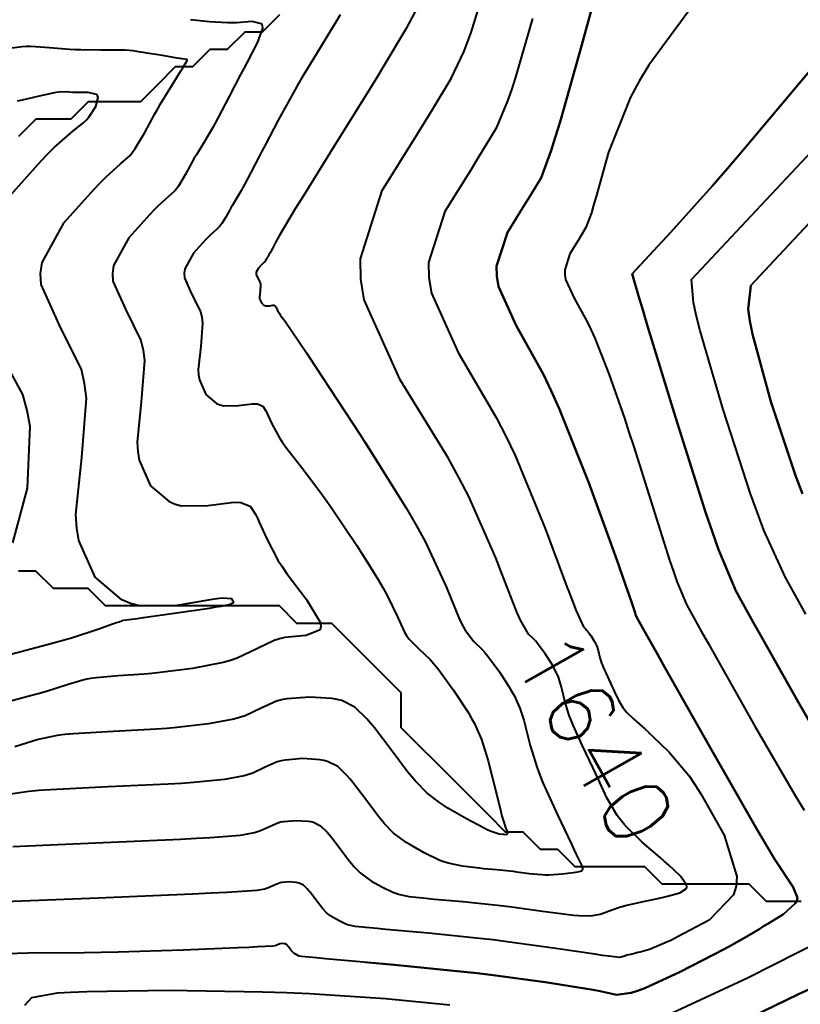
# Model space of a CAD drawing. Header units: metres. Extents: x 837475 to 838479, y 1189012 to 1191015.
# Drawn here: x 837805.1 to 837849.9, y 1190818 to 1190874.6 of the extents above; entities that cross this region are included whole.
import ezdxf

# ---------------------------------------------------------------- set-up
doc = ezdxf.new("R2010")
doc.units = ezdxf.units.M
doc.header["$LTSCALE"] = 0.3
for name, color, linetype in [('COTAS 10', 1, 'Continuous'), ('COTAS INT', 252, 'Continuous'), ('DRENAJE', 5, 'Continuous')]:
    doc.layers.add(name, color=color, linetype=linetype)
doc.styles.get("Standard").update_dxf_attribs({"font": 'simplex.shx'})

msp = doc.modelspace()

# ---------------------------------------------------------------- linework, layer by layer
at = {"layer": 'COTAS 10'}
for points in [[(837804.686, 1190827.035), (837805.54, 1190827.081), (837809.87, 1190827.271), (837814.311, 1190827.463), (837815.235, 1190827.511), (837816.025, 1190827.555), (837817.774, 1190827.697), (837818.565, 1190827.85), (837818.751, 1190827.902), (837818.922, 1190827.958), (837819.424, 1190828.195), (837819.907, 1190828.41), (837820.067, 1190828.452), (837820.239, 1190828.486), (837820.953, 1190828.544), (837821.651, 1190828.5), (837821.812, 1190828.469), (837821.959, 1190828.431), (837822.372, 1190828.224), (837822.742, 1190827.861), (837822.862, 1190827.724), (837822.989, 1190827.571), (837823.509, 1190826.884), (837824.029, 1190826.194), (837824.156, 1190826.038), (837824.275, 1190825.898), (837824.642, 1190825.521), (837825.026, 1190825.229), (837825.155, 1190825.142), (837825.294, 1190825.053), (837825.88, 1190824.712), (837826.515, 1190824.412), (837826.684, 1190824.349), (837826.851, 1190824.294), (837827.433, 1190824.17), (837828.253, 1190824.083), (837828.57, 1190824.052), (837828.925, 1190824.018), (837830.535, 1190823.872), (837832.373, 1190823.687), (837832.873, 1190823.63), (837833.369, 1190823.569), (837835.128, 1190823.325), (837836.608, 1190823.124), (837836.928, 1190823.089), (837837.209, 1190823.065), (837837.899, 1190823.052), (837838.327, 1190823.127), (837838.443, 1190823.156), (837838.558, 1190823.189), (837838.961, 1190823.342), (837839.49, 1190823.529), (837839.684, 1190823.583), (837839.898, 1190823.64), (837840.841, 1190823.855), (837841.829, 1190824.071), (837842.071, 1190824.127), (837842.299, 1190824.183), (837843.011, 1190824.372), (837843.396, 1190824.629), (837843.418, 1190824.727), (837843.404, 1190824.837), (837843.051, 1190825.333), (837842.355, 1190825.982), (837842.125, 1190826.189), (837841.879, 1190826.408), (837840.856, 1190827.294), (837839.857, 1190828.271), (837839.626, 1190828.546), (837839.414, 1190828.824), (837838.815, 1190829.844), (837838.315, 1190830.932), (837838.166, 1190831.252), (837838.012, 1190831.58), (837837.418, 1190832.833), (837836.883, 1190834.022), (837836.767, 1190834.309), (837836.664, 1190834.578), (837836.409, 1190835.4), (837836.251, 1190836.039), (837836.209, 1190836.193), (837836.169, 1190836.337), (837836.033, 1190836.775), (837835.837, 1190837.208), (837835.76, 1190837.35), (837835.672, 1190837.5), (837835.271, 1190838.119), (837834.839, 1190838.707), (837834.733, 1190838.837), (837834.632, 1190838.953), (837834.314, 1190839.255), (837833.857, 1190840.054), (837833.668, 1190840.484), (837833.453, 1190841.004), (837832.792, 1190842.738), (837832.449, 1190843.635), (837830.887, 1190847.164), (837830.319, 1190848.25), (837829.692, 1190849.384), (837826.94, 1190853.873), (837824.876, 1190858.462), (837824.683, 1190859.659), (837824.655, 1190860.824), (837825.917, 1190864.763), (837827.943, 1190868.02), (837828.394, 1190868.755), (837828.799, 1190869.417), (837829.867, 1190871.204), (837830.615, 1190872.765), (837830.818, 1190873.284), (837831.02, 1190873.84), (837831.733, 1190876.163)], [(837824.92346, 1190825.30697), (837825.026, 1190825.229), (837825.155, 1190825.142), (837825.294, 1190825.053), (837825.88, 1190824.712), (837826.515, 1190824.412), (837826.684, 1190824.349), (837826.851, 1190824.294), (837827.433, 1190824.17), (837828.253, 1190824.083), (837828.57, 1190824.052), (837828.925, 1190824.018), (837830.535, 1190823.872), (837832.373, 1190823.687), (837832.873, 1190823.63), (837833.369, 1190823.569), (837835.128, 1190823.325), (837836.608, 1190823.124), (837836.928, 1190823.089), (837837.209, 1190823.065), (837837.899, 1190823.052), (837838.327, 1190823.127), (837838.443, 1190823.156), (837838.558, 1190823.189), (837838.961, 1190823.342), (837839.49, 1190823.529), (837839.684, 1190823.583), (837839.898, 1190823.64), (837840.841, 1190823.855), (837841.829, 1190824.071), (837842.071, 1190824.127), (837842.299, 1190824.183), (837843.011, 1190824.372), (837843.396, 1190824.629), (837843.418, 1190824.727), (837843.404, 1190824.837), (837843.051, 1190825.333), (837842.355, 1190825.982), (837842.125, 1190826.189), (837841.879, 1190826.408), (837840.856, 1190827.294), (837839.857, 1190828.271), (837839.626, 1190828.546), (837839.414, 1190828.824), (837838.815, 1190829.844), (837838.315, 1190830.932), (837838.166, 1190831.252), (837838.012, 1190831.58), (837837.418, 1190832.833), (837836.883, 1190834.022), (837836.767, 1190834.309), (837836.664, 1190834.578), (837836.409, 1190835.4), (837836.251, 1190836.039), (837836.209, 1190836.193), (837836.169, 1190836.337), (837836.033, 1190836.775), (837835.837, 1190837.208), (837835.76, 1190837.35), (837835.672, 1190837.5), (837835.271, 1190838.119), (837834.839, 1190838.707), (837834.733, 1190838.837), (837834.632, 1190838.953), (837834.314, 1190839.255), (837833.857, 1190840.054), (837833.668, 1190840.484), (837833.453, 1190841.004), (837832.792, 1190842.738), (837832.449, 1190843.635), (837830.887, 1190847.164), (837830.319, 1190848.25), (837829.692, 1190849.384), (837826.94, 1190853.873), (837824.876, 1190858.462), (837824.683, 1190859.659), (837824.655, 1190860.824), (837825.917, 1190864.763), (837827.943, 1190868.02), (837828.394, 1190868.755), (837828.799, 1190869.417), (837829.867, 1190871.204), (837830.615, 1190872.765), (837830.818, 1190873.284), (837831.02, 1190873.84), (837831.733, 1190876.163)], [(837803.907, 1190863.792), (837806.138, 1190866.271), (837806.624, 1190866.783), (837807.054, 1190867.221), (837808.129, 1190868.173), (837808.759, 1190868.67), (837808.908, 1190868.82), (837809.046, 1190868.976), (837809.453, 1190869.587), (837809.588, 1190870.104), (837809.556, 1190870.202), (837809.492, 1190870.28), (837809.011, 1190870.398), (837808.403, 1190870.395), (837808.261, 1190870.398), (837808.129, 1190870.401), (837807.747, 1190870.427), (837807.32, 1190870.41), (837807.16, 1190870.387), (837806.983, 1190870.357), (837806.191, 1190870.182), (837805.226, 1190869.957), (837804.938, 1190869.895)], [(837850.252, 1190840.391), (837849.063, 1190842.54), (837847.853, 1190845.227), (837847.476, 1190846.218), (837847.081, 1190847.316), (837845.503, 1190852.173), (837844.191, 1190856.696), (837843.964, 1190857.584), (837843.796, 1190858.314), (837843.681, 1190859.633), (837845.123, 1190861.172), (837852.013, 1190868.527)], [(837850.252, 1190840.391), (837849.063, 1190842.54), (837847.853, 1190845.227), (837847.476, 1190846.218), (837847.081, 1190847.316), (837845.503, 1190852.173), (837844.191, 1190856.696), (837843.964, 1190857.584), (837843.796, 1190858.314), (837843.681, 1190859.633), (837845.123, 1190861.172), (837852.013, 1190868.527)], [(837804.678, 1190844.497), (837805.527, 1190847.639), (837805.68, 1190851.181), (837805.51, 1190852.115), (837805.248, 1190853.03), (837803.536, 1190856.164)]]:
    msp.add_lwpolyline(points, dxfattribs=at)
at = {"layer": 'COTAS INT'}
for points in [[(837824.92346, 1190881.62685), (837825.204, 1190881.632), (837827.012, 1190881.376), (837828.596, 1190880.87), (837828.89, 1190880.72), (837829.122, 1190880.567), (837829.44, 1190879.978), (837829.305, 1190879.252), (837829.251, 1190879.012), (837829.19, 1190878.754), (837828.912, 1190877.682), (837828.465, 1190876.406), (837828.298, 1190876.021), (837828.112, 1190875.622), (837827.282, 1190874.063), (837826.069, 1190872.023), (837825.642, 1190871.32), (837825.175, 1190870.558), (837824.92346, 1190870.15289)], [(837838.551, 1190877.429), (837837.376, 1190873.126), (837836.129, 1190868.707), (837835.859, 1190867.809), (837835.622, 1190867.051), (837835.037, 1190865.488), (837834.514, 1190864.612), (837834.316, 1190864.288), (837834.094, 1190863.928), (837833.102, 1190862.333), (837832.484, 1190860.403), (837832.498, 1190859.833), (837832.593, 1190859.247), (837833.603, 1190856.999), (837835.178, 1190854.181), (837835.628, 1190853.235), (837836.084, 1190852.217), (837837.782, 1190847.943), (837839.216, 1190844.008), (837839.505, 1190843.205), (837839.749, 1190842.525), (837840.24, 1190841.102), (837840.404, 1190840.584), (837840.441, 1190840.474), (837840.475, 1190840.379), (837840.566, 1190840.159), (837841.25, 1190838.944), (837841.658, 1190838.223), (837842.159, 1190837.334), (837844.756, 1190832.732), (837847.444, 1190828.037), (837848.003, 1190827.089), (837848.481, 1190826.294), (837849.537, 1190824.694), (837849.774, 1190824.092), (837849.737, 1190823.925), (837849.654, 1190823.758), (837848.98, 1190823.158), (837848.067, 1190822.593), (837847.834, 1190822.45), (837847.608, 1190822.312), (837846.861, 1190821.86), (837845.846, 1190821.295), (837845.451, 1190821.085), (837845.006, 1190820.852), (837842.988, 1190819.821), (837841.009, 1190818.902), (837840.589, 1190818.74), (837840.224, 1190818.619), (837839.367, 1190818.516), (837838.437, 1190818.725), (837838.027, 1190818.8), (837837.55, 1190818.883), (837835.273, 1190819.244), (837832.294, 1190819.645), (837831.374, 1190819.753), (837830.413, 1190819.859), (837826.599, 1190820.231), (837823.298, 1190820.525), (837822.66, 1190820.583), (837822.141, 1190820.629), (837821.265, 1190820.709), (837821.166, 1190820.731), (837821.137, 1190820.74), (837821.108, 1190820.751), (837821, 1190820.802), (837820.901, 1190820.86), (837820.877, 1190820.875), (837820.855, 1190820.89), (837820.79, 1190820.939), (837820.727, 1190821.003), (837820.707, 1190821.027), (837820.685, 1190821.054), (837820.597, 1190821.171), (837820.508, 1190821.288), (837820.487, 1190821.314), (837820.466, 1190821.337), (837820.404, 1190821.399), (837820.333, 1190821.434), (837820.308, 1190821.441), (837820.281, 1190821.446), (837820.162, 1190821.454), (837820.041, 1190821.444), (837820.011, 1190821.438), (837819.984, 1190821.431), (837819.902, 1190821.394), (837819.817, 1190821.354), (837819.787, 1190821.344), (837819.756, 1190821.335), (837819.621, 1190821.309), (837818.739, 1190821.262), (837818.236, 1190821.24), (837817.621, 1190821.214), (837814.463, 1190821.088), (837810.733, 1190820.966), (837809.756, 1190820.943), (837808.804, 1190820.925), (837805.567, 1190820.9), (837802.993, 1190820.824)], [(837824.92346, 1190820.38023), (837826.599, 1190820.231), (837830.413, 1190819.859), (837831.374, 1190819.753), (837832.294, 1190819.645), (837835.273, 1190819.244), (837837.55, 1190818.883), (837838.027, 1190818.8), (837838.437, 1190818.725), (837839.367, 1190818.516), (837840.224, 1190818.619), (837840.589, 1190818.74), (837841.009, 1190818.902), (837842.988, 1190819.821), (837845.006, 1190820.852), (837845.451, 1190821.085), (837845.846, 1190821.295), (837846.861, 1190821.86), (837847.608, 1190822.312), (837847.834, 1190822.45), (837848.067, 1190822.593), (837848.98, 1190823.158), (837849.654, 1190823.758), (837849.737, 1190823.925), (837849.774, 1190824.092), (837849.537, 1190824.694), (837848.481, 1190826.294), (837848.003, 1190827.089), (837847.444, 1190828.037), (837844.756, 1190832.732), (837842.159, 1190837.334), (837841.658, 1190838.223), (837841.25, 1190838.944), (837840.566, 1190840.159), (837840.475, 1190840.379), (837840.441, 1190840.474), (837840.404, 1190840.584), (837840.24, 1190841.102), (837839.749, 1190842.525), (837839.505, 1190843.205), (837839.216, 1190844.008), (837837.782, 1190847.943), (837836.084, 1190852.217), (837835.628, 1190853.235), (837835.178, 1190854.181), (837833.603, 1190856.999), (837832.593, 1190859.247), (837832.498, 1190859.833), (837832.484, 1190860.403), (837833.102, 1190862.333), (837834.094, 1190863.928), (837834.316, 1190864.288), (837834.514, 1190864.612), (837835.037, 1190865.488), (837835.622, 1190867.051), (837835.859, 1190867.809), (837836.129, 1190868.707), (837837.376, 1190873.126), (837838.551, 1190877.429)], [(837828.112, 1190875.622), (837827.282, 1190874.063), (837826.069, 1190872.023), (837825.642, 1190871.32), (837825.175, 1190870.558), (837823.157, 1190867.308), (837821.285, 1190864.304), (837820.91, 1190863.697), (837820.597, 1190863.187), (837819.984, 1190862.158), (837819.798, 1190861.805), (837819.754, 1190861.722), (837819.714, 1190861.645), (837819.597, 1190861.42), (837819.509, 1190861.251), (837819.487, 1190861.21), (837819.465, 1190861.172), (837819.395, 1190861.054), (837819.333, 1190860.952), (837819.316, 1190860.924), (837819.3, 1190860.896), (837819.244, 1190860.792), (837819.191, 1190860.701), (837819.176, 1190860.681), (837819.161, 1190860.662), (837819.108, 1190860.614), (837819.027, 1190860.543), (837818.995, 1190860.51), (837818.958, 1190860.471), (837818.791, 1190860.285), (837818.667, 1190860.061), (837818.659, 1190859.999), (837818.661, 1190859.937), (837818.763, 1190859.712), (837818.888, 1190859.46), (837818.906, 1190859.381), (837818.916, 1190859.298), (837818.891, 1190858.965), (837818.857, 1190858.643), (837818.862, 1190858.568), (837818.873, 1190858.497), (837818.964, 1190858.291), (837819.115, 1190858.165), (837819.163, 1190858.144), (837819.215, 1190858.13), (837819.425, 1190858.133), (837819.616, 1190858.159), (837819.656, 1190858.159), (837819.69, 1190858.157), (837819.766, 1190858.127), (837819.81, 1190858.057), (837819.824, 1190858.031), (837819.839, 1190858), (837819.899, 1190857.865), (837820.003, 1190857.677), (837820.045, 1190857.614), (837820.092, 1190857.546), (837820.31, 1190857.263), (837821.128, 1190856.072), (837821.554, 1190855.432), (837822.065, 1190854.658), (837824.634, 1190850.742), (837827.303, 1190846.475), (837827.878, 1190845.481), (837828.383, 1190844.567), (837829.615, 1190841.939), (837830.319, 1190840.186), (837830.491, 1190839.824), (837830.653, 1190839.514), (837831.155, 1190838.841), (837831.649, 1190838.371), (837831.806, 1190838.191), (837831.972, 1190837.988), (837832.643, 1190837.074), (837833.188, 1190836.235), (837833.268, 1190836.111), (837833.404, 1190835.877), (837833.525, 1190835.658), (837833.574, 1190835.552), (837833.829, 1190834.984), (837834.041, 1190834.303), (837834.103, 1190834.078), (837834.168, 1190833.839), (837834.414, 1190832.845), (837834.811, 1190831.566), (837834.971, 1190831.147), (837835.151, 1190830.7), (837835.983, 1190828.851), (837836.785, 1190827.172), (837836.947, 1190826.832), (837837.083, 1190826.545), (837837.358, 1190825.962), (837837.423, 1190825.769), (837837.427, 1190825.728), (837837.425, 1190825.693), (837837.368, 1190825.613), (837837.138, 1190825.561), (837837.027, 1190825.544), (837836.896, 1190825.525), (837836.251, 1190825.447), (837835.488, 1190825.397), (837835.282, 1190825.397), (837835.078, 1190825.403), (837834.361, 1190825.471), (837833.649, 1190825.57), (837833.448, 1190825.594), (837833.246, 1190825.618), (837832.502, 1190825.692), (837831.739, 1190825.765), (837831.524, 1190825.787), (837831.309, 1190825.81), (837830.518, 1190825.9), (837829.694, 1190826.076), (837829.458, 1190826.153), (837829.218, 1190826.243), (837828.32, 1190826.667), (837827.491, 1190827.15), (837827.294, 1190827.276), (837827.111, 1190827.398), (837826.568, 1190827.812), (837826.049, 1190828.346), (837825.88, 1190828.544), (837825.701, 1190828.764), (837824.965, 1190829.741), (837824.229, 1190830.712), (837824.049, 1190830.929), (837823.88, 1190831.123), (837823.356, 1190831.637), (837822.771, 1190831.929), (837822.563, 1190831.984), (837822.336, 1190832.027), (837821.349, 1190832.09), (837820.338, 1190832.007), (837820.095, 1190831.959), (837819.869, 1190831.9), (837819.185, 1190831.596), (837818.475, 1190831.26), (837818.232, 1190831.18), (837817.969, 1190831.107), (837816.851, 1190830.891), (837815.065, 1190830.717), (837814.381, 1190830.671), (837813.614, 1190830.625), (837810.161, 1190830.465), (837806.851, 1190830.302), (837806.175, 1190830.255), (837805.604, 1190830.207), (837804.409, 1190830.024)], [(837843.793, 1190875.444), (837841.239, 1190871.971), (837840.679, 1190871.044), (837840.184, 1190870.131), (837838.925, 1190866.956), (837838.213, 1190864.419), (837838.061, 1190863.908), (837837.93, 1190863.481), (837837.622, 1190862.63), (837837.371, 1190862.21), (837837.276, 1190862.055), (837837.17, 1190861.882), (837836.695, 1190861.118), (837836.399, 1190860.193), (837836.405, 1190859.92), (837836.451, 1190859.639), (837836.935, 1190858.562), (837837.69, 1190857.212), (837837.905, 1190856.758), (837838.124, 1190856.271), (837838.937, 1190854.222), (837839.827, 1190851.673), (837840.094, 1190850.869), (837840.369, 1190850.023), (837841.438, 1190846.613), (837842.424, 1190843.502), (837842.647, 1190842.844), (837842.849, 1190842.274), (837843.399, 1190840.953), (837844.251, 1190839.426), (837844.643, 1190838.728), (837845.104, 1190837.91), (837847.331, 1190833.96), (837849.643, 1190829.969), (837850.157, 1190829.125)], [(837843.793, 1190875.444), (837841.239, 1190871.971), (837840.679, 1190871.044), (837840.184, 1190870.131), (837838.925, 1190866.956), (837838.213, 1190864.419), (837838.061, 1190863.908), (837837.93, 1190863.481), (837837.622, 1190862.63), (837837.371, 1190862.21), (837837.276, 1190862.055), (837837.17, 1190861.882), (837836.695, 1190861.118), (837836.399, 1190860.193), (837836.405, 1190859.92), (837836.451, 1190859.639), (837836.935, 1190858.562), (837837.69, 1190857.212), (837837.905, 1190856.758), (837838.124, 1190856.271), (837838.937, 1190854.222), (837839.827, 1190851.673), (837840.094, 1190850.869), (837840.369, 1190850.023), (837841.438, 1190846.613), (837842.424, 1190843.502), (837842.647, 1190842.844), (837842.849, 1190842.274), (837843.399, 1190840.953), (837844.251, 1190839.426), (837844.643, 1190838.728), (837845.104, 1190837.91), (837847.331, 1190833.96), (837849.643, 1190829.969), (837850.157, 1190829.125)], [(837814.901, 1190874.59), (837815.956, 1190874.483), (837817.013, 1190874.423), (837817.285, 1190874.421), (837817.547, 1190874.425), (837818.42, 1190874.494), (837818.961, 1190874.368), (837819.014, 1190874.25), (837819.025, 1190874.096), (837818.719, 1190873.239), (837818.122, 1190872.101), (837817.95, 1190871.77), (837817.775, 1190871.433), (837817.119, 1190870.156), (837816.487, 1190868.951), (837816.327, 1190868.659), (837816.173, 1190868.385), (837815.672, 1190867.543), (837815.228, 1190866.814), (837815.11, 1190866.611), (837814.994, 1190866.406), (837814.594, 1190865.664), (837814.209, 1190865.014), (837814.103, 1190864.869), (837813.998, 1190864.739), (837813.618, 1190864.393), (837813.04, 1190863.882), (837812.81, 1190863.647), (837812.548, 1190863.371), (837811.349, 1190862.039), (837810.467, 1190860.438), (837810.406, 1190859.994), (837810.424, 1190859.549), (837811.149, 1190857.938), (837812.046, 1190856.137), (837812.172, 1190855.572), (837812.244, 1190854.978), (837812.064, 1190852.597), (837811.824, 1190850.295), (837811.859, 1190849.752), (837811.939, 1190849.25), (837812.591, 1190847.777), (837813.668, 1190846.869), (837814.014, 1190846.723), (837814.382, 1190846.623), (837815.884, 1190846.641), (837817.255, 1190846.827), (837817.541, 1190846.833), (837817.785, 1190846.819), (837818.325, 1190846.602), (837818.638, 1190846.103), (837818.738, 1190845.911), (837818.845, 1190845.696), (837819.281, 1190844.723), (837819.919, 1190843.505), (837820.152, 1190843.134), (837820.411, 1190842.749), (837821.551, 1190841.239), (837822.343, 1190839.947), (837822.382, 1190839.699), (837822.342, 1190839.499), (837821.546, 1190839.174), (837820.316, 1190839.047), (837820.003, 1190838.971), (837819.701, 1190838.878), (837818.707, 1190838.397), (837817.581, 1190837.864), (837817.195, 1190837.738), (837816.778, 1190837.621), (837815.004, 1190837.278), (837813.144, 1190837.042), (837812.673, 1190836.992), (837812.22, 1190836.949), (837810.741, 1190836.851), (837809.473, 1190836.743), (837809.153, 1190836.694), (837808.846, 1190836.637), (837807.852, 1190836.359), (837806.607, 1190835.961), (837806.142, 1190835.827), (837805.626, 1190835.684), (837803.33, 1190835.079)], [(837834.555, 1190874.645), (837833.574, 1190871.274), (837833.339, 1190870.546), (837833.118, 1190869.908), (837832.452, 1190868.346), (837831.656, 1190867.015), (837831.355, 1190866.521), (837831.018, 1190865.974), (837829.51, 1190863.548), (837828.569, 1190860.614), (837828.591, 1190859.746), (837828.734, 1190858.855), (837830.272, 1190855.436), (837832.461, 1190851.712), (837833.015, 1190850.628), (837833.548, 1190849.521), (837835.283, 1190845.33), (837836.586, 1190841.821), (837836.597, 1190841.794), (837836.846, 1190841.144), (837837.061, 1190840.594), (837837.473, 1190839.669), (837837.614, 1190839.535), (837837.659, 1190839.483), (837837.706, 1190839.425), (837837.898, 1190839.164), (837838.077, 1190838.889), (837838.116, 1190838.822), (837838.15, 1190838.759), (837838.237, 1190838.567), (837838.297, 1190838.372), (837838.315, 1190838.308), (837838.334, 1190838.24), (837838.404, 1190837.956), (837838.517, 1190837.59), (837838.563, 1190837.471), (837838.615, 1190837.343), (837838.852, 1190836.815), (837839.117, 1190836.258), (837839.185, 1190836.112), (837839.251, 1190835.97), (837839.474, 1190835.486), (837839.74, 1190835.033), (837839.834, 1190834.909), (837839.936, 1190834.787), (837840.38, 1190834.353), (837840.996, 1190833.803), (837841.206, 1190833.608), (837841.221, 1190833.595), (837841.434, 1190833.394), (837842.403, 1190832.466), (837843.546, 1190831.097), (837843.885, 1190830.604), (837844.232, 1190830.063), (837845.567, 1190827.699), (837846.285, 1190825.316), (837846.244, 1190824.763), (837846.1, 1190824.257), (837844.711, 1190822.813), (837842.927, 1190821.859), (837842.533, 1190821.662), (837842.182, 1190821.493), (837841.275, 1190821.124), (837840.728, 1190820.969), (837840.603, 1190820.936), (837840.49, 1190820.906), (837840.181, 1190820.831), (837839.978, 1190820.785), (837839.932, 1190820.773), (837839.89, 1190820.761), (837839.776, 1190820.721), (837839.689, 1190820.688), (837839.639, 1190820.674), (837839.547, 1190820.658), (837838.93, 1190820.732), (837838.574, 1190820.782), (837838.138, 1190820.845), (837835.895, 1190821.18), (837833.088, 1190821.568), (837832.297, 1190821.665), (837831.499, 1190821.757), (837828.567, 1190822.052), (837826.112, 1190822.272), (837825.615, 1190822.317), (837825.197, 1190822.356), (837824.349, 1190822.44), (837824.009, 1190822.513), (837823.911, 1190822.544), (837823.811, 1190822.581), (837823.44, 1190822.757), (837823.097, 1190822.956), (837823.016, 1190823.008), (837822.94, 1190823.059), (837822.716, 1190823.23), (837822.501, 1190823.451), (837822.431, 1190823.533), (837822.357, 1190823.624), (837822.053, 1190824.028), (837821.749, 1190824.429), (837821.674, 1190824.519), (837821.604, 1190824.599), (837821.388, 1190824.812), (837821.146, 1190824.933), (837821.06, 1190824.955), (837820.966, 1190824.973), (837820.558, 1190824.999), (837820.14, 1190824.965), (837820.039, 1190824.945), (837819.946, 1190824.92), (837819.663, 1190824.795), (837819.37, 1190824.656), (837819.269, 1190824.623), (837819.16, 1190824.593), (837818.698, 1190824.503), (837816.986, 1190824.393), (837816.089, 1190824.35), (837815.008, 1190824.301), (837809.58, 1190824.078), (837804.229, 1190823.861)], [(837823.49, 1190874.855), (837823.244, 1190874.443), (837822.999, 1190874.037), (837822.125, 1190872.616), (837821.261, 1190871.187), (837821.023, 1190870.776), (837820.786, 1190870.359), (837819.933, 1190868.798), (837819.175, 1190867.36), (837818.998, 1190867.021), (837818.834, 1190866.708), (837818.358, 1190865.788), (837817.998, 1190865.101), (837817.907, 1190864.935), (837817.819, 1190864.778), (837817.534, 1190864.299), (837817.28, 1190863.883), (837817.213, 1190863.767), (837817.147, 1190863.651), (837816.919, 1190863.228), (837816.7, 1190862.858), (837816.64, 1190862.775), (837816.579, 1190862.701), (837816.363, 1190862.504), (837816.034, 1190862.212), (837815.902, 1190862.078), (837815.753, 1190861.921), (837815.07, 1190861.162), (837814.567, 1190860.25), (837814.532, 1190859.997), (837814.543, 1190859.743), (837814.956, 1190858.825), (837815.467, 1190857.798), (837815.539, 1190857.476), (837815.58, 1190857.138), (837815.477, 1190855.781), (837815.341, 1190854.469), (837815.361, 1190854.16), (837815.406, 1190853.874), (837815.778, 1190853.034), (837816.391, 1190852.517), (837816.589, 1190852.434), (837816.798, 1190852.376), (837817.654, 1190852.387), (837818.436, 1190852.493), (837818.598, 1190852.496), (837818.738, 1190852.488), (837819.046, 1190852.365), (837819.224, 1190852.08), (837819.281, 1190851.971), (837819.342, 1190851.848), (837819.59, 1190851.294), (837820.012, 1190850.528), (837820.182, 1190850.272), (837820.374, 1190849.996), (837821.263, 1190848.842), (837822.385, 1190847.375), (837822.725, 1190846.902), (837823.077, 1190846.401), (837824.456, 1190844.351), (837825.701, 1190842.361), (837825.97, 1190841.896), (837826.205, 1190841.47), (837826.78, 1190840.244), (837827.185, 1190839.369), (837827.313, 1190839.164), (837827.449, 1190838.975), (837827.996, 1190838.427), (837828.667, 1190837.79), (837828.88, 1190837.545), (837829.105, 1190837.27), (837830.016, 1190836.03), (837830.863, 1190834.722), (837831.049, 1190834.405), (837831.212, 1190834.107), (837831.625, 1190833.192), (837831.913, 1190832.268), (837831.998, 1190831.964), (837832.085, 1190831.638), (837832.419, 1190830.289), (837832.724, 1190829.044), (837832.792, 1190828.785), (837832.854, 1190828.562), (837833.02, 1190828.066), (837833.103, 1190827.859), (837833.111, 1190827.818), (837833.114, 1190827.784), (837833.073, 1190827.724), (837832.955, 1190827.719), (837832.91, 1190827.721), (837832.858, 1190827.725), (837832.626, 1190827.748), (837832.176, 1190827.902), (837831.987, 1190827.987), (837831.771, 1190828.091), (837830.76, 1190828.623), (837829.688, 1190829.247), (837829.433, 1190829.409), (837829.196, 1190829.568), (837828.495, 1190830.103), (837827.822, 1190830.793), (837827.605, 1190831.05), (837827.373, 1190831.334), (837826.422, 1190832.597), (837825.469, 1190833.854), (837825.237, 1190834.134), (837825.018, 1190834.385), (837824.34, 1190835.049), (837823.584, 1190835.427), (837823.315, 1190835.498), (837823.021, 1190835.554), (837821.745, 1190835.635), (837820.437, 1190835.528), (837820.123, 1190835.466), (837819.83, 1190835.39), (837818.946, 1190834.997), (837818.028, 1190834.562), (837817.714, 1190834.459), (837817.374, 1190834.364), (837815.928, 1190834.085), (837814.105, 1190833.88), (837813.527, 1190833.831), (837812.917, 1190833.787), (837810.451, 1190833.658), (837808.162, 1190833.523), (837807.664, 1190833.474), (837807.225, 1190833.422), (837806.13, 1190833.192), (837805.154, 1190832.88), (837804.791, 1190832.775)], [(837834.555, 1190874.645), (837833.574, 1190871.274), (837833.339, 1190870.546), (837833.118, 1190869.908), (837832.452, 1190868.346), (837831.656, 1190867.015), (837831.355, 1190866.521), (837831.018, 1190865.974), (837829.51, 1190863.548), (837828.569, 1190860.614), (837828.591, 1190859.746), (837828.734, 1190858.855), (837830.272, 1190855.436), (837832.461, 1190851.712), (837833.015, 1190850.628), (837833.548, 1190849.521), (837835.283, 1190845.33), (837836.586, 1190841.821), (837836.597, 1190841.794), (837836.846, 1190841.144), (837837.061, 1190840.594), (837837.473, 1190839.669), (837837.614, 1190839.535), (837837.659, 1190839.483), (837837.706, 1190839.425), (837837.898, 1190839.164), (837838.077, 1190838.889), (837838.116, 1190838.822), (837838.15, 1190838.759), (837838.237, 1190838.567), (837838.297, 1190838.372), (837838.315, 1190838.308), (837838.334, 1190838.24), (837838.404, 1190837.956), (837838.517, 1190837.59), (837838.563, 1190837.471), (837838.615, 1190837.343), (837838.852, 1190836.815), (837839.117, 1190836.258), (837839.185, 1190836.112), (837839.251, 1190835.97), (837839.474, 1190835.486), (837839.74, 1190835.033), (837839.834, 1190834.909), (837839.936, 1190834.787), (837840.38, 1190834.353), (837840.996, 1190833.803), (837841.206, 1190833.608), (837841.221, 1190833.595), (837841.434, 1190833.394), (837842.403, 1190832.466), (837843.546, 1190831.097), (837843.885, 1190830.604), (837844.232, 1190830.063), (837845.567, 1190827.699), (837846.285, 1190825.316), (837846.244, 1190824.763), (837846.1, 1190824.257), (837844.711, 1190822.813), (837842.927, 1190821.859), (837842.533, 1190821.662), (837842.182, 1190821.493), (837841.275, 1190821.124), (837840.728, 1190820.969), (837840.603, 1190820.936), (837840.49, 1190820.906), (837840.181, 1190820.831), (837839.978, 1190820.785), (837839.932, 1190820.773), (837839.89, 1190820.761), (837839.776, 1190820.721), (837839.689, 1190820.688), (837839.639, 1190820.674), (837839.547, 1190820.658), (837838.93, 1190820.732), (837838.574, 1190820.782), (837838.138, 1190820.845), (837835.895, 1190821.18), (837833.088, 1190821.568), (837832.297, 1190821.665), (837831.499, 1190821.757), (837828.567, 1190822.052), (837826.112, 1190822.272), (837825.615, 1190822.317), (837825.197, 1190822.356), (837824.92346, 1190822.3831)], [(837804.073, 1190837.97), (837806.866, 1190838.705), (837807.494, 1190838.88), (837808.059, 1190839.042), (837809.573, 1190839.527), (837810.467, 1190839.852), (837810.642, 1190839.914), (837810.784, 1190839.964), (837811.031, 1190840.044), (837811.523, 1190840.111), (837811.819, 1190840.152), (837812.184, 1190840.204), (837814.081, 1190840.472), (837815.988, 1190840.752), (837816.36, 1190840.811), (837816.664, 1190840.862), (837817.2, 1190840.976), (837817.283, 1190841.027), (837817.302, 1190841.037), (837817.319, 1190841.046), (837817.368, 1190841.066), (837817.375, 1190841.103), (837817.366, 1190841.124), (837817.352, 1190841.149), (837817.262, 1190841.275), (837816.705, 1190841.311), (837816.397, 1190841.279), (837816.022, 1190841.228), (837814.113, 1190840.895), (837811.965, 1190840.869), (837811.439, 1190841.013), (837810.944, 1190841.221), (837809.404, 1190842.52), (837808.471, 1190844.627), (837808.358, 1190845.345), (837808.308, 1190846.121), (837808.651, 1190849.413), (837808.908, 1190852.819), (837808.805, 1190853.667), (837808.625, 1190854.475), (837807.343, 1190857.051), (837806.305, 1190859.355), (837806.279, 1190859.992), (837806.367, 1190860.627), (837807.628, 1190862.915), (837809.343, 1190864.821), (837809.717, 1190865.215), (837810.047, 1190865.551), (837810.873, 1190866.283), (837811.416, 1190866.777), (837811.567, 1190866.963), (837811.719, 1190867.171), (837812.268, 1190868.1), (837812.841, 1190869.162), (837813.006, 1190869.454), (837813.175, 1190869.745), (837813.811, 1190870.787), (837814.345, 1190871.634), (837814.45, 1190871.801), (837814.536, 1190871.939), (837814.691, 1190872.194), (837814.707, 1190872.247), (837814.706, 1190872.258), (837814.702, 1190872.267), (837814.666, 1190872.284), (837814.421, 1190872.321), (837814.285, 1190872.343), (837814.12, 1190872.371), (837813.278, 1190872.511), (837812.391, 1190872.659), (837812.197, 1190872.692), (837812.026, 1190872.72), (837811.595, 1190872.792), (837811.139, 1190872.826), (837810.952, 1190872.831), (837810.738, 1190872.834), (837809.745, 1190872.827), (837808.582, 1190872.836), (837808.26, 1190872.849), (837807.939, 1190872.866), (837806.78, 1190872.965), (837805.72, 1190873.036), (837805.461, 1190873.036), (837805.218, 1190873.026), (837804.464, 1190872.921)], [(837851.748, 1190832.008), (837849.906, 1190835.188), (837848.048, 1190838.486), (837847.629, 1190839.233), (837847.251, 1190839.909), (837846.231, 1190841.746), (837845.242, 1190844.108), (837844.884, 1190845.113), (837844.489, 1190846.27), (837842.76, 1190851.719), (837841.181, 1190856.904), (837840.882, 1190857.896), (837840.642, 1190858.694), (837840.273, 1190859.973), (837842.502, 1190862.353), (837844.866, 1190865.007), (837845.746, 1190866.029), (837846.725, 1190867.176), (837851.072, 1190872.353)], [(837851.072, 1190872.353), (837846.725, 1190867.176), (837845.746, 1190866.029), (837844.866, 1190865.007), (837842.502, 1190862.353), (837840.273, 1190859.973), (837840.642, 1190858.694), (837840.882, 1190857.896), (837841.181, 1190856.904), (837842.76, 1190851.719), (837844.489, 1190846.27), (837844.884, 1190845.113), (837845.242, 1190844.108), (837846.231, 1190841.746), (837847.251, 1190839.909), (837847.629, 1190839.233), (837848.048, 1190838.486), (837849.906, 1190835.188), (837851.748, 1190832.008)], [(837853.877, 1190866.537), (837848.447, 1190860.74), (837847.09, 1190859.292), (837846.951, 1190857.933), (837847.047, 1190857.272), (837847.201, 1190856.488), (837848.246, 1190852.626), (837849.673, 1190848.362), (837850.068, 1190847.324)], [(837850.068, 1190847.324), (837849.673, 1190848.362), (837848.246, 1190852.626), (837847.201, 1190856.488), (837847.047, 1190857.272), (837846.951, 1190857.933), (837847.09, 1190859.292), (837848.447, 1190860.74), (837853.877, 1190866.537)], [(837824.92346, 1190850.27924), (837827.303, 1190846.475), (837827.878, 1190845.481), (837828.383, 1190844.567), (837829.615, 1190841.939), (837830.319, 1190840.186), (837830.491, 1190839.824), (837830.653, 1190839.514), (837831.155, 1190838.841), (837831.649, 1190838.371), (837831.806, 1190838.191), (837831.972, 1190837.988), (837832.643, 1190837.074), (837833.188, 1190836.235), (837833.268, 1190836.111), (837833.404, 1190835.877), (837833.525, 1190835.658), (837833.574, 1190835.552), (837833.829, 1190834.984), (837834.041, 1190834.303), (837834.103, 1190834.078), (837834.168, 1190833.839), (837834.414, 1190832.845), (837834.811, 1190831.566), (837834.971, 1190831.147), (837835.151, 1190830.7), (837835.983, 1190828.851), (837836.785, 1190827.172), (837836.947, 1190826.832), (837837.083, 1190826.545), (837837.358, 1190825.962), (837837.423, 1190825.769), (837837.427, 1190825.728), (837837.425, 1190825.693), (837837.368, 1190825.613), (837837.138, 1190825.561), (837837.027, 1190825.544), (837836.896, 1190825.525), (837836.251, 1190825.447), (837835.488, 1190825.397), (837835.282, 1190825.397), (837835.078, 1190825.403), (837834.361, 1190825.471), (837833.649, 1190825.57), (837833.448, 1190825.594), (837833.246, 1190825.618), (837832.502, 1190825.692), (837831.739, 1190825.765), (837831.524, 1190825.787), (837831.309, 1190825.81), (837830.518, 1190825.9), (837829.694, 1190826.076), (837829.458, 1190826.153), (837829.218, 1190826.243), (837828.32, 1190826.667), (837827.491, 1190827.15), (837827.294, 1190827.276), (837827.111, 1190827.398), (837826.568, 1190827.812), (837826.049, 1190828.346), (837825.88, 1190828.544), (837825.701, 1190828.764), (837824.965, 1190829.741), (837824.92346, 1190829.79581)], [(837824.92346, 1190843.60382), (837825.701, 1190842.361), (837825.97, 1190841.896), (837826.205, 1190841.47), (837826.78, 1190840.244), (837827.185, 1190839.369), (837827.313, 1190839.164), (837827.449, 1190838.975), (837827.996, 1190838.427), (837828.667, 1190837.79), (837828.88, 1190837.545), (837829.105, 1190837.27), (837830.016, 1190836.03), (837830.863, 1190834.722), (837831.049, 1190834.405), (837831.212, 1190834.107), (837831.625, 1190833.192), (837831.913, 1190832.268), (837831.998, 1190831.964), (837832.085, 1190831.638), (837832.419, 1190830.289), (837832.724, 1190829.044), (837832.792, 1190828.785), (837832.854, 1190828.562), (837833.02, 1190828.066), (837833.103, 1190827.859), (837833.111, 1190827.818), (837833.114, 1190827.784), (837833.073, 1190827.724), (837832.955, 1190827.719), (837832.91, 1190827.721), (837832.858, 1190827.725), (837832.626, 1190827.748), (837832.176, 1190827.902), (837831.987, 1190827.987), (837831.771, 1190828.091), (837830.76, 1190828.623), (837829.688, 1190829.247), (837829.433, 1190829.409), (837829.196, 1190829.568), (837828.495, 1190830.103), (837827.822, 1190830.793), (837827.605, 1190831.05), (837827.373, 1190831.334), (837826.422, 1190832.597), (837825.469, 1190833.854), (837825.237, 1190834.134), (837825.018, 1190834.385), (837824.92346, 1190834.47759)], [(837851.262, 1190821.667), (837846.905, 1190819.47), (837842.325, 1190817.349)], [(837851.262, 1190821.667), (837846.905, 1190819.47), (837842.325, 1190817.349)], [(837845.899, 1190816.634), (837849.835, 1190818.549), (837850.683, 1190818.932)], [(837850.683, 1190818.932), (837849.835, 1190818.549), (837845.899, 1190816.634)], [(837829.79, 1190817.925), (837826.103, 1190818.28), (837821.732, 1190818.571), (837820.404, 1190818.627), (837819.025, 1190818.673), (837813.622, 1190818.751), (837808.927, 1190818.693), (837807.995, 1190818.653), (837807.222, 1190818.602), (837805.762, 1190818.332), (837805.35, 1190817.894)], [(837829.79, 1190817.925), (837826.103, 1190818.28), (837824.92346, 1190818.35853)]]:
    msp.add_lwpolyline(points, dxfattribs=at)
at = {"layer": 'DRENAJE'}
for points in [[(837820.00742, 1190874.85748, 0), (837819.00776, 1190873.85782, 0), (837818.0081, 1190873.85782, 0), (837817.00843, 1190872.85815, 0), (837816.00877, 1190872.85815, 0), (837815.00911, 1190871.85849, 0), (837814.00945, 1190871.85849, 0), (837813.00978, 1190870.85883, 0), (837812.01012, 1190869.85916, 0), (837811.01046, 1190869.85916, 0), (837810.01079, 1190869.85916, 0), (837809.01113, 1190869.85916, 0), (837808.01147, 1190868.8595, 0), (837807.01181, 1190868.8595, 0), (837806.01214, 1190868.8595, 0), (837805.01248, 1190867.85984, 0)], [(837849.99731, 1190823.87467, 0), (837848.99765, 1190823.87467, 0), (837847.99798, 1190823.87467, 0), (837846.99832, 1190824.87433, 0), (837845.99866, 1190824.87433, 0), (837844.999, 1190824.87433, 0), (837843.99933, 1190824.87433, 0), (837842.99967, 1190824.87433, 0), (837842.00001, 1190824.87433, 0), (837841.00034, 1190825.874, 0), (837840.00068, 1190825.874, 0), (837839.00102, 1190825.874, 0), (837838.00136, 1190825.874, 0), (837837.00169, 1190825.874, 0), (837836.00203, 1190826.87366, 0), (837835.00237, 1190826.87366, 0), (837834.0027, 1190827.87332, 0), (837833.00304, 1190827.87332, 0), (837832.00338, 1190828.87298, 0), (837831.00372, 1190829.87265, 0), (837830.00405, 1190830.87231, 0), (837829.00439, 1190831.87197, 0), (837828.00473, 1190832.87164, 0), (837827.00506, 1190833.8713, 0), (837827.00506, 1190834.87096, 0), (837827.00506, 1190835.87063, 0), (837826.0054, 1190836.87029, 0), (837825.00574, 1190837.86995, 0), (837824.00607, 1190838.86961, 0), (837823.00641, 1190839.86928, 0), (837822.00675, 1190839.86928, 0), (837821.00709, 1190839.86928, 0), (837820.00742, 1190840.86894, 0), (837819.00776, 1190840.86894, 0), (837818.0081, 1190840.86894, 0), (837817.00843, 1190840.86894, 0), (837816.00877, 1190840.86894, 0), (837815.00911, 1190840.86894, 0), (837814.00945, 1190840.86894, 0), (837813.00978, 1190840.86894, 0), (837812.01012, 1190840.86894, 0), (837811.01046, 1190840.86894, 0), (837810.01079, 1190840.86894, 0), (837809.01113, 1190841.8686, 0), (837808.01147, 1190841.8686, 0), (837807.01181, 1190841.8686, 0), (837806.01214, 1190842.86827, 0), (837805.01248, 1190842.86827, 0)]]:
    msp.add_polyline3d(points, dxfattribs=at)

# ---------------------------------------------------------------- texts
at = {"layer": 'COTAS 10', "insert": (837833.254, 1190838.051), "char_height": 3.799998, "attachment_point": 7, "rotation": 299.424945}
msp.add_mtext('1640', dxfattribs=at)
msp.add_mtext('1640', dxfattribs=at)

doc.saveas('drawing.dxf')
